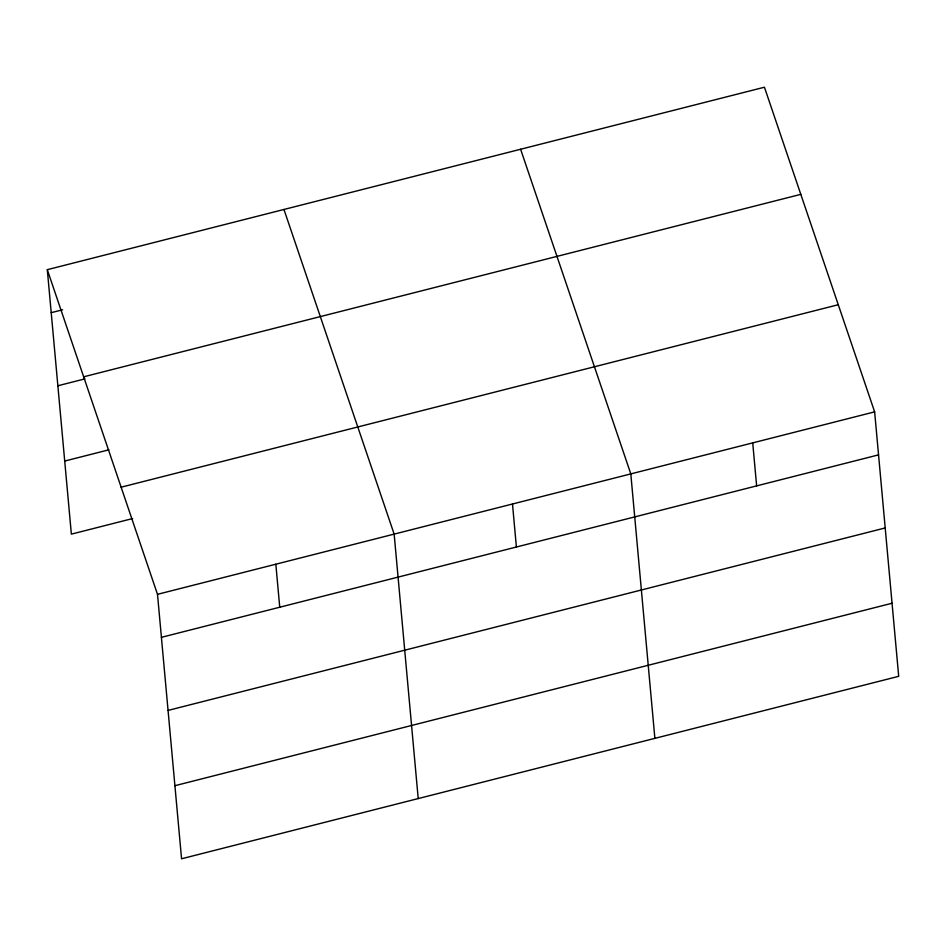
<?xml version="1.0" encoding="UTF-8"?>
<svg xmlns="http://www.w3.org/2000/svg" width="946" height="946" viewBox="0 0 946 946"><rect width="100%" height="100%" fill="white"/><g stroke="black" fill="none" stroke-linecap="round" stroke-linejoin="round"><path stroke-width="1.42" d="M47.3 269.681L764.439 87.221L874.636 411.865L898.7 676.319L181.561 858.779L157.497 594.325L47.3 269.681L71.364 534.135L132.665 518.538M51.214 312.688L62.613 309.78M83.662 376.815L800.801 194.356M57.86 385.767L84.951 378.873M64.718 461.057L108.908 449.811M121.135 487.19L838.262 304.73M157.497 594.325L874.636 411.865M161.411 637.332L878.55 454.872M168.069 710.411L885.196 527.951M174.915 785.7L892.054 603.241M520.607 149.255L630.805 473.899L654.88 738.365M283.954 209.468L394.151 534.112L418.215 798.578M752.72 442.882L756.634 485.889M512.484 504.005L516.398 547.013M275.83 564.218L279.744 607.226"/></g></svg>
